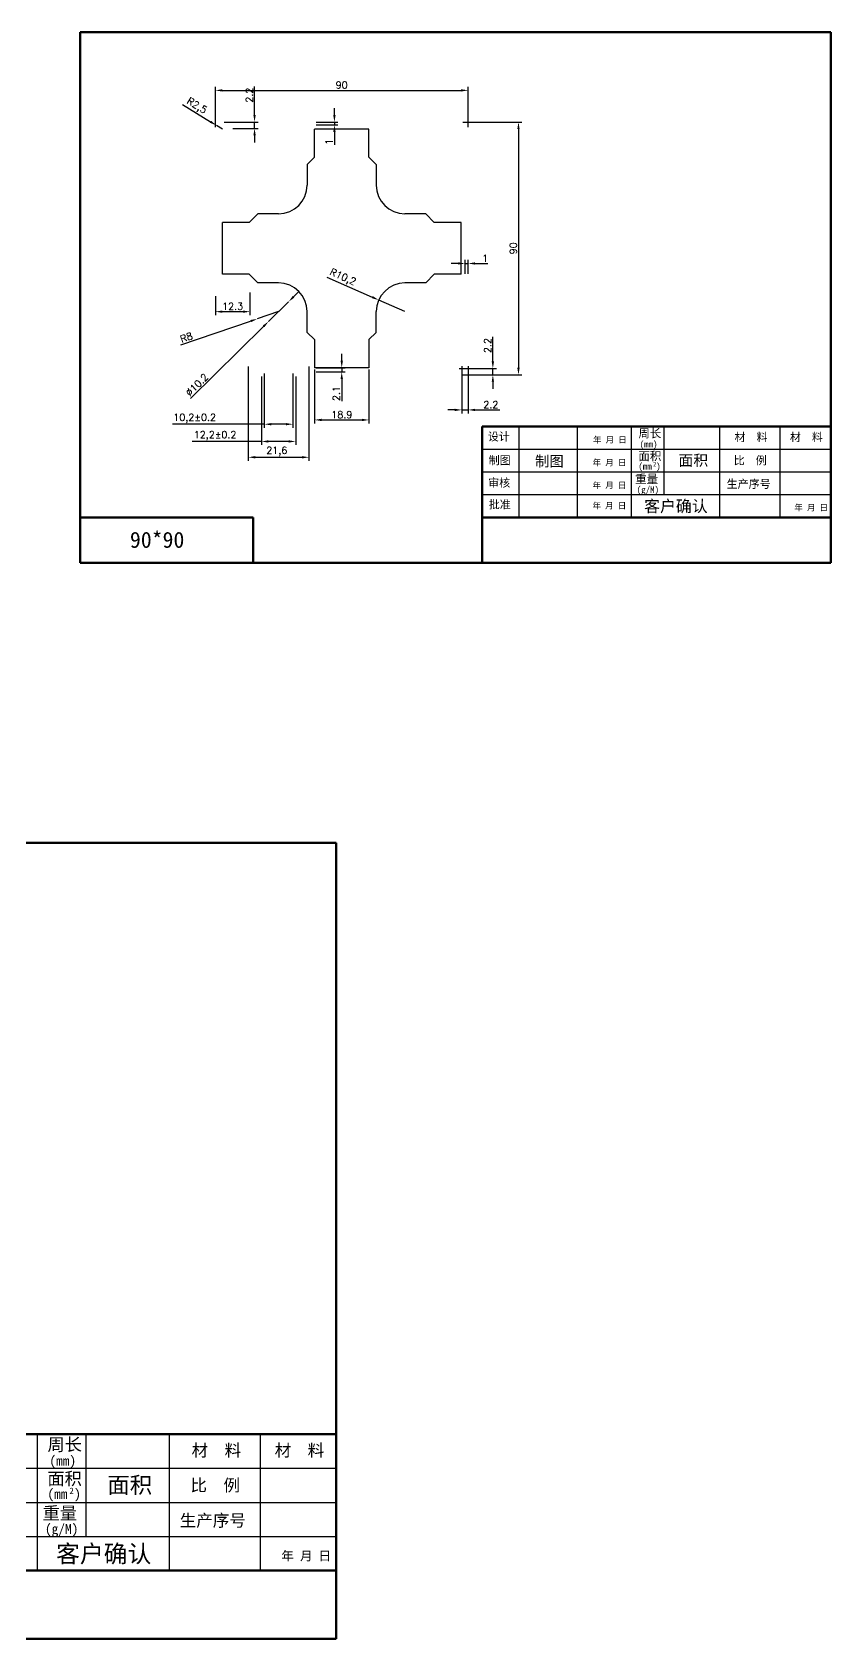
# Model space of a CAD drawing. Header units: millimetres. Extents: x 667 to 3290, y 428 to 2286.
# Drawn here: x 960 to 1244, y 428 to 1000 of the extents above; entities that cross this region are included whole.
import ezdxf

# ---------------------------------------------------------------- set-up
doc = ezdxf.new("R2010")
doc.units = ezdxf.units.MM
doc.layers.add('GF', color=7, linetype='Continuous')
doc.layers.add('细线', color=100, linetype='Continuous')
doc.layers.add('实体1', color=5, linetype='Continuous', lineweight=50)
doc.layers.add('标注层', color=210, linetype='Continuous', lineweight=0)
doc.styles.get("Standard").update_dxf_attribs({"font": 'txt', "bigfont": 'gbcbig.shx'})
doc.styles.add('宋体', font='', dxfattribs={"height": 2.5})
doc.styles.add('文字', font='')
doc.styles.get('宋体').set_extended_font_data('SimSun')
doc.styles.get('文字').set_extended_font_data('KaiTi_GB2312')
doc.dimstyles.new('ISO-25', dxfattribs={"dimtxt": 2.5, "dimasz": 2.5, "dimexe": 1.25, "dimexo": 0.625, "dimtad": 1, "dimtxsty": 'Standard', "dimcen": 2.5, "dimadec": 0, "dimazin": 0, "dimtfac": 1, "dimtmove": 0, "dimatfit": 3, "dimfxl": 1, "dimarcsym": 0})

# ---------------------------------------------------------------- blocks, each defined once
blk = doc.blocks.new('*D965')
at = {"color": 0, "lineweight": -2, "transparency": 16777216}
for p, q in [((1025.29, 965.82), (1025.29, 980.22)), ((1027.79, 978.97), (1112.79, 978.97)), ((1115.29, 965.82), (1115.29, 980.22))]:
    blk.add_line(p, q, dxfattribs=at)
at = {"color": 0, "transparency": 16777216}
for points in [[(1027.79, 979.38), (1027.79, 978.55), (1025.29, 978.97)], [(1112.79, 979.38), (1112.79, 978.55), (1115.29, 978.97)]]:
    blk.add_solid(points, dxfattribs=at)
at = {"layer": 'DEFPOINTS', "color": 0, "transparency": 16777216}
for p in [(1115.29, 978.97), (1025.29, 965.19), (1115.29, 965.19)]:
    blk.add_point(p, dxfattribs=at)
at = {"color": 0, "transparency": 16777216, "insert": (1070.29, 980.84), "char_height": 2.5, "attachment_point": 5}
blk.add_mtext('90', dxfattribs=at)
blk = doc.blocks.new('*D966')
at = {"color": 0, "lineweight": -2, "transparency": 16777216}
for p, q in [((1113.41, 967.69), (1134.48, 967.69)), ((1133.23, 965.19), (1133.23, 880.19)), ((1113.41, 877.69), (1134.48, 877.69))]:
    blk.add_line(p, q, dxfattribs=at)
at = {"color": 0, "transparency": 16777216}
for points in [[(1132.81, 965.19), (1133.64, 965.19), (1133.23, 967.69)], [(1132.81, 880.19), (1133.64, 880.19), (1133.23, 877.69)]]:
    blk.add_solid(points, dxfattribs=at)
at = {"layer": 'DEFPOINTS', "color": 0, "transparency": 16777216}
for p in [(1112.79, 967.69), (1112.79, 877.69), (1133.23, 877.69)]:
    blk.add_point(p, dxfattribs=at)
at = {"color": 0, "transparency": 16777216, "insert": (1131.35, 922.69), "char_height": 2.5, "attachment_point": 5, "rotation": 90}
blk.add_mtext('90', dxfattribs=at)
blk = doc.blocks.new('*D967')
at = {"color": 0, "lineweight": -2, "transparency": 16777216}
for p, q in [((1042.69, 878.19), (1042.69, 858.84)), ((1052.89, 878.19), (1052.89, 858.84)), ((1042.69, 860.09), (1009.97, 860.09)), ((1050.39, 860.09), (1045.19, 860.09))]:
    blk.add_line(p, q, dxfattribs=at)
at = {"color": 0, "transparency": 16777216}
for points in [[(1045.19, 860.51), (1045.19, 859.68), (1042.69, 860.09)], [(1050.39, 860.51), (1050.39, 859.68), (1052.89, 860.09)]]:
    blk.add_solid(points, dxfattribs=at)
at = {"layer": 'DEFPOINTS', "color": 0, "transparency": 16777216}
for p in [(1042.69, 878.82), (1052.89, 878.82), (1052.89, 860.09)]:
    blk.add_point(p, dxfattribs=at)
at = {"color": 0, "transparency": 16777216, "insert": (1017.89, 862.18), "char_height": 2.5, "attachment_point": 5}
blk.add_mtext('10,2%%p0.2', dxfattribs=at)
blk = doc.blocks.new('*D968')
at = {"color": 0, "lineweight": -2, "transparency": 16777216}
for p, q in [((1041.69, 877.07), (1041.69, 852.7)), ((1053.89, 877.07), (1053.89, 852.7)), ((1041.69, 853.95), (1017.08, 853.95)), ((1051.39, 853.95), (1044.19, 853.95))]:
    blk.add_line(p, q, dxfattribs=at)
at = {"color": 0, "transparency": 16777216}
for points in [[(1044.19, 854.37), (1044.19, 853.54), (1041.69, 853.95)], [(1051.39, 854.37), (1051.39, 853.54), (1053.89, 853.95)]]:
    blk.add_solid(points, dxfattribs=at)
at = {"layer": 'DEFPOINTS', "color": 0, "transparency": 16777216}
for p in [(1041.69, 877.69), (1053.89, 877.69), (1053.89, 853.95)]:
    blk.add_point(p, dxfattribs=at)
at = {"color": 0, "transparency": 16777216, "insert": (1025.2, 856.04), "char_height": 2.5, "attachment_point": 5}
blk.add_mtext('12,2%%p0.2', dxfattribs=at)
blk = doc.blocks.new('*D969')
at = {"color": 0, "lineweight": -2, "transparency": 16777216}
for p, q in [((1053.13, 905.46), (1054.91, 907.22)), ((1051.35, 903.71), (1044.23, 896.68)), ((1016.45, 869.28), (1042.45, 894.93))]:
    blk.add_line(p, q, dxfattribs=at)
at = {"color": 0, "transparency": 16777216}
for points in [[(1052.84, 905.76), (1053.42, 905.17), (1051.35, 903.71)], [(1042.16, 895.22), (1042.74, 894.63), (1044.23, 896.68)]]:
    blk.add_solid(points, dxfattribs=at)
at = {"layer": 'DEFPOINTS', "color": 0, "transparency": 16777216}
for p in [(1051.35, 903.71), (1044.23, 896.68)]:
    blk.add_point(p, dxfattribs=at)
at = {"color": 0, "transparency": 16777216, "insert": (1018.7, 874.13), "char_height": 2.5, "attachment_point": 5, "rotation": 44.6114}
blk.add_mtext('%%c10.2', dxfattribs=at)
blk = doc.blocks.new('*D970')
at = {"color": 0, "lineweight": -2, "transparency": 16777216}
for p, q in [((1047.79, 900.19), (1040.22, 897.61)), ((1013.03, 888.35), (1037.85, 896.81))]:
    blk.add_line(p, q, dxfattribs=at)
at = {"color": 0, "transparency": 16777216}
blk.add_solid([(1037.72, 897.2), (1037.98, 896.41), (1040.22, 897.61)], dxfattribs=at)
at = {"layer": 'DEFPOINTS', "color": 0, "transparency": 16777216}
for p in [(1047.79, 900.19), (1040.22, 897.61)]:
    blk.add_point(p, dxfattribs=at)
at = {"color": 0, "transparency": 16777216, "insert": (1014.99, 891), "char_height": 2.5, "attachment_point": 5, "rotation": 18.8133}
blk.add_mtext('R8', dxfattribs=at)
blk = doc.blocks.new('*D971')
at = {"color": 0, "lineweight": -2, "transparency": 16777216}
for p, q in [((1013.58, 973.9), (1023.53, 967.81)), ((1027.79, 965.19), (1025.66, 966.5))]:
    blk.add_line(p, q, dxfattribs=at)
at = {"color": 0, "transparency": 16777216}
blk.add_solid([(1023.74, 968.16), (1023.31, 967.45), (1025.66, 966.5)], dxfattribs=at)
at = {"layer": 'DEFPOINTS', "color": 0, "transparency": 16777216}
for p in [(1025.66, 966.5), (1027.79, 965.19)]:
    blk.add_point(p, dxfattribs=at)
at = {"color": 0, "transparency": 16777216, "insert": (1018.58, 973.29), "char_height": 2.5, "attachment_point": 5, "rotation": 328.4962}
blk.add_mtext('R2,5', dxfattribs=at)
blk = doc.blocks.new('*D972')
at = {"color": 0, "lineweight": -2, "transparency": 16777216}
for p, q in [((1025.29, 905.67), (1025.29, 898.92)), ((1037.59, 906.97), (1037.59, 898.92)), ((1027.79, 900.17), (1035.09, 900.17))]:
    blk.add_line(p, q, dxfattribs=at)
at = {"color": 0, "transparency": 16777216}
for points in [[(1027.79, 900.59), (1027.79, 899.75), (1025.29, 900.17)], [(1035.09, 900.59), (1035.09, 899.75), (1037.59, 900.17)]]:
    blk.add_solid(points, dxfattribs=at)
at = {"layer": 'DEFPOINTS', "color": 0, "transparency": 16777216}
for p in [(1025.29, 906.29), (1037.59, 907.59), (1037.59, 900.17)]:
    blk.add_point(p, dxfattribs=at)
at = {"color": 0, "transparency": 16777216, "insert": (1031.44, 902.05), "char_height": 2.5, "attachment_point": 5}
blk.add_mtext('12.3', dxfattribs=at)
blk = doc.blocks.new('*D973')
at = {"color": 0, "lineweight": -2, "transparency": 16777216}
for p, q in [((1070.29, 882.69), (1070.29, 885.19)), ((1061.21, 880.19), (1071.54, 880.19)), ((1061.21, 878.69), (1071.54, 878.69)), ((1070.29, 880.19), (1070.29, 878.69)), ((1070.29, 876.19), (1070.29, 868.28))]:
    blk.add_line(p, q, dxfattribs=at)
at = {"color": 0, "transparency": 16777216}
for points in [[(1069.87, 882.69), (1070.71, 882.69), (1070.29, 880.19)], [(1069.87, 876.19), (1070.71, 876.19), (1070.29, 878.69)]]:
    blk.add_solid(points, dxfattribs=at)
at = {"layer": 'DEFPOINTS', "color": 0, "transparency": 16777216}
for p in [(1060.59, 880.19), (1060.59, 878.69), (1070.29, 878.69)]:
    blk.add_point(p, dxfattribs=at)
at = {"color": 0, "transparency": 16777216, "insert": (1068.41, 870.99), "char_height": 2.5, "attachment_point": 5, "rotation": 90}
blk.add_mtext('2.1', dxfattribs=at)
blk = doc.blocks.new('*D974')
at = {"color": 0, "lineweight": -2, "transparency": 16777216}
for p, q in [((1039.24, 970.19), (1039.24, 980.4)), ((1028.41, 967.69), (1040.49, 967.69)), ((1039.24, 965.44), (1039.24, 967.69)), ((1031.54, 965.44), (1040.49, 965.44)), ((1039.24, 962.94), (1039.24, 960.44))]:
    blk.add_line(p, q, dxfattribs=at)
at = {"color": 0, "transparency": 16777216}
for points in [[(1038.82, 970.19), (1039.66, 970.19), (1039.24, 967.69)], [(1038.82, 962.94), (1039.66, 962.94), (1039.24, 965.44)]]:
    blk.add_solid(points, dxfattribs=at)
at = {"layer": 'DEFPOINTS', "color": 0, "transparency": 16777216}
for p in [(1027.79, 967.69), (1030.91, 965.44), (1039.24, 965.44)]:
    blk.add_point(p, dxfattribs=at)
at = {"color": 0, "transparency": 16777216, "insert": (1037.37, 977.28), "char_height": 2.5, "attachment_point": 5, "rotation": 90}
blk.add_mtext('2.2', dxfattribs=at)
blk = doc.blocks.new('*D975')
at = {"layer": 'DEFPOINTS', "color": 0, "transparency": 16777216}
for p in [(1111.54, 879.94), (1112.79, 877.69), (1124.1, 877.69)]:
    blk.add_point(p, dxfattribs=at)
at = {"layer": 'GF', "color": 0, "lineweight": -2, "transparency": 16777216}
for p, q in [((1124.1, 882.44), (1124.1, 891.19)), ((1112.16, 879.94), (1125.35, 879.94)), ((1113.41, 877.69), (1125.35, 877.69)), ((1124.1, 877.69), (1124.1, 879.94)), ((1124.1, 875.19), (1124.1, 872.69))]:
    blk.add_line(p, q, dxfattribs=at)
at = {"layer": 'GF', "color": 0, "transparency": 16777216}
for points in [[(1123.68, 882.44), (1124.52, 882.44), (1124.1, 879.94)], [(1123.68, 875.19), (1124.52, 875.19), (1124.1, 877.69)]]:
    blk.add_solid(points, dxfattribs=at)
at = {"layer": 'GF', "color": 0, "transparency": 16777216, "insert": (1122.22, 888.07), "char_height": 2.5, "attachment_point": 5, "rotation": 90}
blk.add_mtext('2.2', dxfattribs=at)
blk = doc.blocks.new('*D765')
at = {"layer": 'DEFPOINTS', "color": 0, "transparency": 16777216}
for p in [(1060.59, 880.19), (1079.99, 880.19), (1079.99, 861.62)]:
    blk.add_point(p, dxfattribs=at)
at = {"layer": 'GF', "color": 0, "lineweight": -2, "transparency": 16777216}
for p, q in [((1060.59, 879.57), (1060.59, 860.37)), ((1079.99, 879.57), (1079.99, 860.37)), ((1063.09, 861.62), (1077.49, 861.62))]:
    blk.add_line(p, q, dxfattribs=at)
at = {"layer": 'GF', "color": 0, "transparency": 16777216}
for points in [[(1063.09, 862.04), (1063.09, 861.2), (1060.59, 861.62)], [(1077.49, 862.04), (1077.49, 861.2), (1079.99, 861.62)]]:
    blk.add_solid(points, dxfattribs=at)
at = {"layer": 'GF', "color": 0, "transparency": 16777216, "insert": (1070.29, 863.49), "char_height": 2.5, "attachment_point": 5}
blk.add_mtext('18.9', dxfattribs=at)
blk = doc.blocks.new('*D976')
at = {"layer": 'DEFPOINTS', "color": 0, "transparency": 16777216}
for p in [(1083.46, 904.32), (1092.79, 900.19)]:
    blk.add_point(p, dxfattribs=at)
at = {"layer": 'GF', "color": 0, "lineweight": -2, "transparency": 16777216}
for p, q in [((1065, 912.5), (1081.18, 905.34)), ((1092.79, 900.19), (1083.46, 904.32))]:
    blk.add_line(p, q, dxfattribs=at)
at = {"layer": 'GF', "color": 0, "transparency": 16777216}
blk.add_solid([(1081.34, 905.72), (1081.01, 904.95), (1083.46, 904.32)], dxfattribs=at)
at = {"layer": 'GF', "color": 0, "transparency": 16777216, "insert": (1070.6, 912.29), "char_height": 2.5, "attachment_point": 5, "rotation": 336.1223}
blk.add_mtext('R10,2', dxfattribs=at)
blk = doc.blocks.new('*D977')
at = {"layer": 'DEFPOINTS', "color": 0, "transparency": 16777216}
for p in [(1060.59, 967.69), (1060.59, 966.69), (1067.68, 966.69)]:
    blk.add_point(p, dxfattribs=at)
at = {"layer": 'GF', "color": 0, "lineweight": -2, "transparency": 16777216}
for p, q in [((1067.68, 970.19), (1067.68, 972.69)), ((1061.21, 967.69), (1068.93, 967.69)), ((1067.68, 967.69), (1067.68, 966.69)), ((1061.21, 966.69), (1068.93, 966.69)), ((1067.68, 964.19), (1067.68, 959.61))]:
    blk.add_line(p, q, dxfattribs=at)
at = {"layer": 'GF', "color": 0, "transparency": 16777216}
for points in [[(1067.26, 970.19), (1068.1, 970.19), (1067.68, 967.69)], [(1067.26, 964.19), (1068.1, 964.19), (1067.68, 966.69)]]:
    blk.add_solid(points, dxfattribs=at)
at = {"layer": 'GF', "color": 0, "transparency": 16777216, "insert": (1065.81, 960.65), "char_height": 2.5, "attachment_point": 5, "rotation": 90}
blk.add_mtext('1', dxfattribs=at)
blk = doc.blocks.new('*D978')
at = {"layer": 'DEFPOINTS', "color": 0, "transparency": 16777216}
for p in [(1036.99, 881.24), (1058.59, 881.24), (1058.59, 848.32)]:
    blk.add_point(p, dxfattribs=at)
at = {"layer": 'GF', "color": 0, "lineweight": -2, "transparency": 16777216}
for p, q in [((1036.99, 880.62), (1036.99, 847.07)), ((1058.59, 880.62), (1058.59, 847.07)), ((1039.49, 848.32), (1056.09, 848.32))]:
    blk.add_line(p, q, dxfattribs=at)
at = {"layer": 'GF', "color": 0, "transparency": 16777216}
for points in [[(1039.49, 848.74), (1039.49, 847.9), (1036.99, 848.32)], [(1056.09, 848.74), (1056.09, 847.9), (1058.59, 848.32)]]:
    blk.add_solid(points, dxfattribs=at)
at = {"layer": 'GF', "color": 0, "transparency": 16777216, "insert": (1047.15, 850.4), "char_height": 2.5, "attachment_point": 5}
blk.add_mtext('21,6', dxfattribs=at)
blk = doc.blocks.new('*D979')
at = {"layer": 'DEFPOINTS', "color": 0, "transparency": 16777216}
for p in [(1115.29, 917.33), (1114.29, 912.99), (1115.29, 912.99)]:
    blk.add_point(p, dxfattribs=at)
at = {"layer": 'GF', "color": 0, "lineweight": -2, "transparency": 16777216}
for p, q in [((1111.79, 917.33), (1109.29, 917.33)), ((1114.29, 913.62), (1114.29, 918.58)), ((1114.29, 917.33), (1115.29, 917.33)), ((1115.29, 913.62), (1115.29, 918.58)), ((1117.79, 917.33), (1122.37, 917.33))]:
    blk.add_line(p, q, dxfattribs=at)
at = {"layer": 'GF', "color": 0, "transparency": 16777216}
for points in [[(1111.79, 917.75), (1111.79, 916.92), (1114.29, 917.33)], [(1117.79, 917.75), (1117.79, 916.92), (1115.29, 917.33)]]:
    blk.add_solid(points, dxfattribs=at)
at = {"layer": 'GF', "color": 0, "transparency": 16777216, "insert": (1121.33, 919.21), "char_height": 2.5, "attachment_point": 5}
blk.add_mtext('1', dxfattribs=at)
blk = doc.blocks.new('*D980')
at = {"layer": 'DEFPOINTS', "color": 0, "transparency": 16777216}
for p in [(1113.04, 881.44), (1115.29, 881.44), (1115.29, 865.19)]:
    blk.add_point(p, dxfattribs=at)
at = {"layer": 'GF', "color": 0, "lineweight": -2, "transparency": 16777216}
for p, q in [((1113.04, 880.82), (1113.04, 863.94)), ((1115.29, 880.82), (1115.29, 863.94)), ((1110.54, 865.19), (1108.04, 865.19)), ((1113.04, 865.19), (1115.29, 865.19)), ((1117.79, 865.19), (1126.54, 865.19))]:
    blk.add_line(p, q, dxfattribs=at)
at = {"layer": 'GF', "color": 0, "transparency": 16777216}
for points in [[(1110.54, 865.6), (1110.54, 864.77), (1113.04, 865.19)], [(1117.79, 865.6), (1117.79, 864.77), (1115.29, 865.19)]]:
    blk.add_solid(points, dxfattribs=at)
at = {"layer": 'GF', "color": 0, "transparency": 16777216, "insert": (1123.41, 867.06), "char_height": 2.5, "attachment_point": 5}
blk.add_mtext('2.2', dxfattribs=at)

msp = doc.modelspace()

# ---------------------------------------------------------------- linework, layer by layer
for p, q in [((1060.589, 955.176), (1060.589, 965.195)), ((1079.989, 965.195), (1060.589, 965.195)), ((1079.989, 955.176), (1079.989, 965.195)), ((1060.589, 955.176), (1057.989, 952.594)), ((1057.989, 952.594), (1057.989, 945.195)), ((1079.989, 955.176), (1082.589, 952.594)), ((1082.589, 952.594), (1082.589, 945.195)), ((1040.39, 934.995), (1037.328, 931.912)), ((1047.789, 934.995), (1040.39, 934.995)), ((1100.188, 934.995), (1092.789, 934.995)), ((1103.25, 931.912), (1100.188, 934.995)), ((1037.328, 931.912), (1027.789, 931.912)), ((1027.789, 913.478), (1027.789, 931.912)), ((1112.789, 931.912), (1103.25, 931.912)), ((1112.789, 913.478), (1112.789, 931.912)), ((1037.328, 913.478), (1027.789, 913.478)), ((1040.39, 910.395), (1037.328, 913.478)), ((1047.789, 910.395), (1040.39, 910.395)), ((1100.188, 910.395), (1092.789, 910.395)), ((1103.25, 913.478), (1100.188, 910.395)), ((1112.789, 913.478), (1103.25, 913.478)), ((1057.989, 892.795), (1057.989, 900.195)), ((1082.589, 892.795), (1082.589, 900.195)), ((1060.589, 890.214), (1057.989, 892.795)), ((1079.989, 890.214), (1082.589, 892.795)), ((1060.589, 890.214), (1060.589, 880.195)), ((1079.989, 890.214), (1079.989, 880.195)), ((1079.989, 880.195), (1060.589, 880.195))]:
    msp.add_line(p, q)
for centre, radius, start, end in [((1032.289, 960.945), 2, 0, 0), ((1108.289, 960.945), 2, 180, 180), ((1047.789, 945.195), 10.2, 270, 0), ((1092.789, 945.195), 10.2, 180, 270), ((1047.789, 900.195), 10.2, 0, 90), ((1092.789, 900.195), 10.2, 90, 180), ((1032.289, 884.445), 2, 0, 0), ((1108.289, 884.445), 2, 180, 180)]:
    msp.add_arc(centre, radius, start, end)
at = {"layer": '实体1', "lineweight": 70}
for p, q in [((1244.467, 999.707), (977.167, 999.707)), ((977.167, 999.707), (977.167, 810.707)), ((1244.467, 810.707), (1244.467, 999.707)), ((977.167, 810.707), (1244.467, 810.707)), ((1068.304, 711.069), (667.354, 711.069)), ((1068.304, 427.569), (1068.304, 711.069)), ((667.354, 427.569), (1068.304, 427.569))]:
    msp.add_line(p, q, dxfattribs=at)
at = {"layer": '实体1'}
for p, q in [((1228.267, 999.707), (1203.967, 999.707)), ((1120.306, 859.307), (1244.467, 859.307)), ((1120.306, 810.707), (1120.306, 859.307)), ((977.167, 826.907), (1038.714, 826.907)), ((1038.714, 826.907), (1038.714, 810.707)), ((1120.306, 826.907), (1131.067, 826.907)), ((1131.067, 826.907), (1244.467, 826.907)), ((1044.004, 711.069), (1007.554, 711.069)), ((882.063, 500.469), (1068.304, 500.469)), ((898.204, 451.869), (1068.304, 451.869))]:
    msp.add_line(p, q, dxfattribs=at)
at = {"layer": '细线', "color": 5}
for p, q in [((1133.511, 826.907), (1133.511, 859.307)), ((1154.242, 826.907), (1154.242, 859.307)), ((1173.528, 826.907), (1173.528, 859.307)), ((1185.106, 835.007), (1185.106, 859.307)), ((1204.94, 826.907), (1204.94, 859.307)), ((1226.467, 826.907), (1226.467, 859.307)), ((1120.306, 851.207), (1244.467, 851.207)), ((1120.306, 843.107), (1244.467, 843.107)), ((1120.306, 835.007), (1244.467, 835.007)), ((961.895, 451.869), (961.895, 500.469)), ((979.263, 464.019), (979.263, 500.469)), ((1009.014, 451.869), (1009.014, 500.469)), ((1041.304, 451.869), (1041.304, 500.469)), ((882.063, 488.319), (1068.304, 488.319)), ((882.063, 476.169), (1068.304, 476.169)), ((882.063, 464.019), (1068.304, 464.019))]:
    msp.add_line(p, q, dxfattribs=at)

# ---------------------------------------------------------------- texts
at = {"layer": '实体1'}
for s, height, style, p in [('周长', 2.9952, '宋体', (1175.924, 855.344)), ('设计', 2.88, '宋体', (1122.307, 854.247)), ('年 月 日', 2.16, '宋体', (1159.772, 853.464)), ('(mm)', 2.34, '文字', (1176.374, 851.807)), ('材  料', 2.88, '宋体', (1210.149, 854.024)), ('材  料', 2.88, '宋体', (1229.868, 854.024)), ('制图', 2.88, '宋体', (1122.613, 845.78)), ('制图', 3.744, '宋体', (1139.131, 845.064)), ('年 月 日', 2.16, '宋体', (1159.638, 845.364)), ('面积', 2.9952, '宋体', (1175.924, 847.244)), ('面积', 3.8938, '宋体', (1190.154, 845.287)), ('比  例', 2.88, '宋体', (1209.872, 845.746)), ('审核', 2.88, '宋体', (1122.422, 837.787)), ('重量', 2.9952, '宋体', (1174.774, 839.065)), ('(mm )', 2.34, '文字', (1175.911, 843.943)), ('2', 1.544, '文字', (1181.125, 845.064)), ('年 月 日', 2.16, '宋体', (1159.638, 837.264)), ('(g/M)', 2.34, '文字', (1175.321, 835.64)), ('生产序号', 2.88, '宋体', (1207.327, 837.375)), ('批准', 2.88, '宋体', (1122.632, 830.072)), ('年 月 日', 2.16, '宋体', (1159.598, 830.029)), ('客户确认', 4.1472, '宋体', (1177.968, 828.836)), ('年 月 日', 2.16, '宋体', (1231.468, 829.33)), ('周长', 4.4928, '宋体', (965.489, 494.525)), ('(mm)', 3.51, '文字', (966.164, 489.219)), ('材  料', 4.32, '宋体', (1016.826, 492.545)), ('材  料', 4.32, '宋体', (1046.405, 492.545)), ('面积', 4.4928, '宋体', (965.489, 482.375)), ('(mm )', 3.51, '文字', (965.47, 477.424)), ('2', 2.317, '文字', (973.291, 479.105)), ('面积', 5.8406, '宋体', (986.834, 479.44)), ('比  例', 4.32, '宋体', (1016.411, 480.128)), ('重量', 4.4928, '宋体', (963.765, 470.107)), ('生产序号', 4.32, '宋体', (1012.594, 467.572)), ('(g/M)', 3.51, '文字', (964.585, 464.97)), ('客户确认', 6.2208, '宋体', (968.556, 454.763)), ('年 月 日', 3.24, '宋体', (1048.806, 455.505))]:
    msp.add_text(s, height=height, dxfattribs=dict(at, style=style)).set_placement(p)
at = {"layer": '标注层', "insert": (994.864, 821.779), "char_height": 5.4675, "width": 62.5968, "attachment_point": 1}
msp.add_mtext('{\\fKaiTi_GB2312|b0|i0|c134|p49;\\H1.042x;90*90}', dxfattribs=at)

# ---------------------------------------------------------------- dimensions: what is measured, and where the dimension line sits
dim = msp.add_linear_dim(base=(1115.289, 978.967), p1=(1025.289, 965.195), p2=(1115.289, 965.195), dimstyle='ISO-25')
dim.commit()
dim.dimension.update_dxf_attribs({"geometry": '*D965', "text_midpoint": (1070.289, 980.842)})
dim = msp.add_linear_dim(base=(1039.241, 965.445), p1=(1027.789, 967.695), p2=(1030.914, 965.445), angle=90, text='2.2', dimstyle='ISO-25')
dim.commit()
dim.dimension.update_dxf_attribs({"geometry": '*D974', "text_midpoint": (1039.241, 977.278), "dimtype": 160})
dim = msp.add_radius_dim(center=(1027.789, 965.195), mpoint=(1025.658, 966.501), dimstyle='ISO-25')
dim.commit()
dim.dimension.update_dxf_attribs({"geometry": '*D971', "text_midpoint": (1018.575, 973.285)})
dim = msp.add_linear_dim(base=(1133.225, 877.695), p1=(1112.789, 967.695), p2=(1112.789, 877.695), angle=90, dimstyle='ISO-25')
dim.commit()
dim.dimension.update_dxf_attribs({"geometry": '*D966', "text_midpoint": (1131.35, 922.695)})
dim = msp.add_diameter_dim_2p(p1=(1051.349, 903.706), p2=(1044.23, 896.683), text='%%c10.2', dimstyle='ISO-25')
dim.commit()
dim.dimension.update_dxf_attribs({"geometry": '*D969', "text_midpoint": (1020.013, 872.793), "dimtype": 163})
dim = msp.add_linear_dim(base=(1037.589, 900.17), p1=(1025.289, 906.295), p2=(1037.589, 907.594), text='12.3', dimstyle='ISO-25')
dim.commit()
dim.dimension.update_dxf_attribs({"geometry": '*D972', "text_midpoint": (1031.439, 902.045)})
dim = msp.add_radius_dim(center=(1047.789, 900.195), mpoint=(1040.216, 897.615), dimstyle='ISO-25')
dim.commit()
dim.dimension.update_dxf_attribs({"geometry": '*D970', "text_midpoint": (1015.597, 889.227), "dimtype": 164})
dim = msp.add_linear_dim(base=(1070.289, 878.695), p1=(1060.589, 880.195), p2=(1060.589, 878.695), angle=90, text='2.1', dimstyle='ISO-25')
dim.commit()
dim.dimension.update_dxf_attribs({"geometry": '*D973', "text_midpoint": (1068.414, 870.986)})
for base, p1, p2, picture, middle in [((1052.889, 860.094), (1042.689, 878.82), (1052.889, 878.82), '*D967', (1017.886, 860.094)), ((1053.889, 853.954), (1041.689, 877.695), (1053.889, 877.695), '*D968', (1025.202, 853.954))]:
    dim = msp.add_linear_dim(base=base, p1=p1, p2=p2, text='<>%%p0.2', dimstyle='ISO-25')
    dim.commit()
    dim.dimension.update_dxf_attribs({"geometry": picture, "text_midpoint": middle, "dimtype": 160})
at = {"layer": 'GF'}
dim = msp.add_linear_dim(base=(1067.681, 966.695), p1=(1060.589, 967.695), p2=(1060.589, 966.695), angle=90, dimstyle='ISO-25', dxfattribs=at)
dim.commit()
dim.dimension.update_dxf_attribs({"geometry": '*D977', "text_midpoint": (1065.806, 960.653)})
dim = msp.add_radius_dim(center=(1092.789, 900.195), mpoint=(1083.462, 904.324), dimstyle='ISO-25', dxfattribs=at)
dim.commit()
dim.dimension.update_dxf_attribs({"geometry": '*D976', "text_midpoint": (1069.76, 910.389), "dimtype": 164})
dim = msp.add_linear_dim(base=(1115.289, 917.334), p1=(1114.289, 912.995), p2=(1115.289, 912.995), dimstyle='ISO-25', dxfattribs=at)
dim.commit()
dim.dimension.update_dxf_attribs({"geometry": '*D979', "text_midpoint": (1121.331, 919.209)})
dim = msp.add_linear_dim(base=(1124.098, 877.695), p1=(1111.539, 879.945), p2=(1112.789, 877.695), angle=90, text='2.2', dimstyle='ISO-25', dxfattribs=at)
dim.commit()
dim.dimension.update_dxf_attribs({"geometry": '*D975', "text_midpoint": (1124.098, 888.07), "dimtype": 160})
dim = msp.add_linear_dim(base=(1058.589, 848.321), p1=(1036.989, 881.245), p2=(1058.589, 881.245), dimstyle='ISO-25', dxfattribs=at)
dim.commit()
dim.dimension.update_dxf_attribs({"geometry": '*D978', "text_midpoint": (1047.154, 848.321), "dimtype": 160})
for base, p1, p2, text, picture, middle in [((1115.289, 865.187), (1113.039, 881.445), (1115.289, 881.445), '2.2', '*D980', (1123.414, 867.062)), ((1079.989, 861.619), (1060.589, 880.195), (1079.989, 880.195), '18.9', '*D765', (1070.289, 863.494))]:
    dim = msp.add_linear_dim(base=base, p1=p1, p2=p2, text=text, dimstyle='ISO-25', dxfattribs=at)
    dim.commit()
    dim.dimension.update_dxf_attribs({"geometry": picture, "text_midpoint": middle})

doc.saveas('drawing.dxf')
